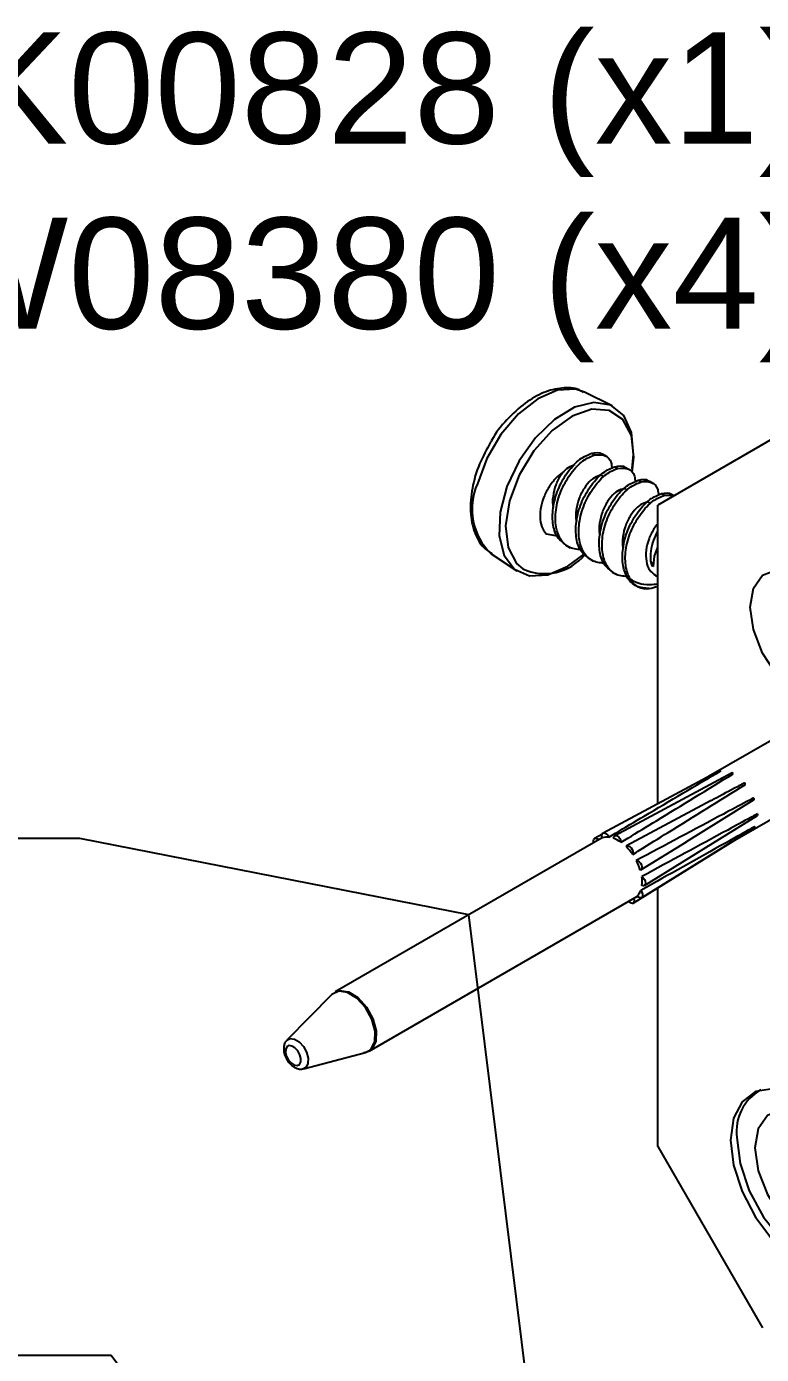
# Model space of a CAD drawing. Extents: x -2.4 to 12.9, y -12.4 to 0.3.
# Drawn here: x 6.133 to 7.373, y -6.284 to -4.044 of the extents above; entities that cross this region are included whole.
import ezdxf
from ezdxf import colors
from ezdxf.entities.mleader import LeaderData, LeaderLine
from ezdxf.math import Vec2, Vec3

# ---------------------------------------------------------------- set-up
doc = ezdxf.new("R2010")
doc.units = 0
doc.header["$LTSCALE"] = 0.5
doc.header["$MEASUREMENT"] = 0
doc.layers.add('FAB DWG', color=221, linetype='CONTINUOUS')
doc.layers.add('Hardware', color=242, linetype='CONTINUOUS')
doc.layers.add('Joiner', color=11, linetype='CONTINUOUS', plot=False)
doc.styles.add('LSAD_Standard', font='arial.ttf')

msp = doc.modelspace()

# ---------------------------------------------------------------- linework, layer by layer
at = {"layer": 'Hardware', "transparency": 16777216}
for p, q in [((7.1208, -4.6836), (7.0742, -4.6606)), ((7.0864, -4.7636), (7.0912, -4.7665)), ((7.1124, -4.7698), (7.1048, -4.7654)), ((7.1256, -4.7863), (7.1305, -4.7891)), ((7.1517, -4.7925), (7.1441, -4.7881)), ((7.1649, -4.809), (7.1698, -4.8118)), ((7.191, -4.8152), (7.1834, -4.8108)), ((7.2042, -4.8317), (7.2091, -4.8345)), ((7.2257, -4.8352), (7.2227, -4.8335)), ((7.0319, -4.9039), (7.0101, -4.9001)), ((7.0425, -4.9188), (7.05, -4.9232)), ((6.9167, -4.9334), (6.96, -4.9623)), ((7.0818, -4.9415), (7.0893, -4.9459)), ((7.1856, -4.9459), (7.1905, -4.9548)), ((7.121, -4.9642), (7.1286, -4.9685)), ((7.1905, -4.9548), (7.188, -4.9534)), ((7.1937, -4.9699), (7.1977, -4.9722)), ((7.515, -5.1755), (7.2834, -5.3093)), ((7.3197, -5.4211), (7.5725, -5.2751)), ((7.3034, -5.2985), (7.1054, -5.4045)), ((7.3232, -5.3031), (7.1252, -5.4091)), ((7.2879, -5.3499), (7.1453, -5.4263)), ((7.2457, -5.4194), (7.3604, -5.3482)), ((7.1753, -5.4932), (7.3661, -5.3748)), ((7.1705, -5.5137), (7.3613, -5.3952)), ((7.1042, -5.4127), (6.6537, -5.6728)), ((7.1036, -5.407), (7.0912, -5.4137)), ((7.1563, -5.5229), (7.3278, -5.4164)), ((7.1694, -5.4669), (7.2461, -5.4193)), ((6.7112, -5.7724), (7.1635, -5.5113)), ((6.6481, -5.6771), (6.5722, -5.754)), ((6.6, -5.8023), (6.7047, -5.775)), ((6.7021, -5.7749), (6.7092, -5.7731)), ((6.7112, -5.7724), (6.7098, -5.7731))]:
    msp.add_line(p, q, dxfattribs=at)
at = {"layer": 'Hardware', "transparency": 16777216, "flags": 128}
for points in [[(7.0742, -4.6606), (7.0589, -4.6556), (7.0286, -4.6573), (6.9956, -4.6716), (6.9629, -4.6972), (6.9333, -4.7317), (6.9095, -4.7723), (6.8936, -4.8151)], [(7.1545, -4.7892), (7.1571, -4.7656), (7.1537, -4.7285), (7.1405, -4.7), (7.1187, -4.6826), (7.0902, -4.6778), (7.0575, -4.6861), (7.0236, -4.7066), (6.9914, -4.7377), (6.9639, -4.7764), (6.9434, -4.8195), (6.9318, -4.863), (6.9301, -4.9031), (6.9385, -4.9363), (6.9562, -4.9595), (6.9816, -4.9707), (7.0125, -4.969), (7.0462, -4.9544), (7.0735, -4.9341)], [(7.1547, -4.7956), (7.1575, -4.77), (7.1533, -4.7336), (7.139, -4.7065), (7.1159, -4.6912), (7.0863, -4.6893), (7.0531, -4.7011), (7.0195, -4.7252), (6.9888, -4.7594), (6.9641, -4.8004), (6.9477, -4.8441), (6.9412, -4.8861), (6.9453, -4.9226), (6.9596, -4.9497), (6.97, -4.9588)], [(7.1905, -4.9548), (7.192, -4.9374), (7.1977, -4.9223)], [(7.0898, -5.421), (7.0895, -5.42), (7.0893, -5.4171), (7.09, -5.4148), (7.0916, -5.4135), (7.0937, -5.4134), (7.0961, -5.4145), (7.0981, -5.4162)], [(7.1043, -5.4128), (7.1035, -5.4097), (7.1037, -5.407), (7.1047, -5.4051), (7.1065, -5.4042), (7.1088, -5.4045), (7.1112, -5.406), (7.1134, -5.4084), (7.1151, -5.4114)], [(7.1233, -5.4133), (7.1237, -5.4108), (7.1251, -5.4092), (7.1271, -5.4088), (7.1295, -5.4095), (7.1319, -5.4114), (7.1339, -5.414), (7.1354, -5.4171), (7.136, -5.4202)], [(7.1443, -5.4272), (7.1459, -5.426), (7.148, -5.426), (7.1505, -5.4272), (7.1528, -5.4294), (7.1547, -5.4322), (7.1558, -5.4354), (7.1561, -5.4383), (7.1555, -5.4407)], [(7.1616, -5.451), (7.1639, -5.4514), (7.1664, -5.453), (7.1686, -5.4554), (7.1702, -5.4584), (7.1711, -5.4616), (7.171, -5.4643), (7.17, -5.4664), (7.1683, -5.4673)], [(7.1707, -5.4781), (7.1731, -5.4801), (7.1752, -5.4828), (7.1765, -5.4859), (7.1771, -5.4889), (7.1767, -5.4915), (7.1754, -5.4931), (7.1735, -5.4937), (7.1711, -5.493)], [(7.1691, -5.5014), (7.171, -5.5044), (7.1721, -5.5075), (7.1723, -5.5104), (7.1715, -5.5127), (7.17, -5.5139), (7.1679, -5.5141), (7.1654, -5.513), (7.1631, -5.5109)], [(7.1573, -5.5147), (7.158, -5.5178), (7.1579, -5.5205), (7.1569, -5.5224), (7.1551, -5.5233), (7.1528, -5.523), (7.1504, -5.5215), (7.1487, -5.5198)], [(6.7047, -5.775), (6.7137, -5.7698), (6.7203, -5.757), (6.7209, -5.7391), (6.7154, -5.7188), (6.7046, -5.6992), (6.6902, -5.6834), (6.6745, -5.6736), (6.6596, -5.6714), (6.6481, -5.6771)], [(6.6537, -5.6728), (6.6611, -5.6703), (6.676, -5.6725), (6.6918, -5.6823), (6.7062, -5.6983), (6.717, -5.7179)], [(6.717, -5.7179), (6.7226, -5.7383), (6.722, -5.7563), (6.7154, -5.7691), (6.7112, -5.7724)], [(6.5722, -5.754), (6.5778, -5.7512), (6.5851, -5.7523), (6.5929, -5.7571), (6.6, -5.765), (6.6053, -5.7746), (6.608, -5.7846), (6.6077, -5.7934), (6.6045, -5.7997), (6.6, -5.8023)], [(6.5717, -5.7816), (6.5751, -5.7879), (6.5798, -5.793), (6.5848, -5.7962), (6.5896, -5.7969), (6.5934, -5.795), (6.5955, -5.7909), (6.5957, -5.7851), (6.5939, -5.7786), (6.5904, -5.7723), (6.5858, -5.7672), (6.5807, -5.764), (6.5759, -5.7633), (6.5722, -5.7651), (6.5701, -5.7693), (6.5699, -5.775), (6.5717, -5.7816)]]:
    msp.add_lwpolyline(points, dxfattribs=at)
at = {"layer": 'Hardware', "transparency": 16777216}
for centre, radius, start, end in [((7.0735, -4.8304), 0.0499, 108.3552, 137.01), ((6.9893, -4.8579), 0.1048, 155.9286, 226.1367), ((7.0067, -4.8783), 0.0885, 245.5103, 320.2288), ((7.2203, -4.9389), 0.0354, 191.401, 204.1294), ((7.1779, -4.9626), 0.0297, 206.7992, 280.4359), ((7.3037, -5.2998), 0.00131, 32.995, 104.5717), ((7.3234, -5.305), 0.00183, 15.4908, 95.0987), ((7.3431, -5.3225), 0.00238, 1.7813, 77.8073), ((7.358, -5.3476), 0.00245, 344.9604, 59.4304), ((7.3647, -5.3737), 0.00175, 321.8837, 50.0848), ((7.3604, -5.3943), 0.00129, 314.0075, 31.7615), ((7.1126, -5.4338), 0.0225, 83.6186, 111.6901), ((7.1051, -5.4617), 0.0517, 53.4072, 69.4904), ((7.0802, -5.492), 0.0911, 34.2851, 45.3035), ((7.0784, -5.4945), 0.0939, 16.796, 27.5948), ((7.1151, -5.487), 0.0564, 353.8124, 8.9975), ((7.1462, -5.4934), 0.0243, 314.025, 340.7355)]:
    msp.add_arc(centre, radius, start, end, dxfattribs=at)
for points, knots in [([(7.0726, -4.6614), (7.0701, -4.6597), (7.0597, -4.6528), (7.0359, -4.6524), (7.0051, -4.6597), (6.9731, -4.678), (6.9432, -4.7063), (6.9233, -4.73), (6.9163, -4.7441), (6.9158, -4.745)], [0, 0, 0, 0, 0.055073, 0.230685, 0.408599, 0.597374, 0.792032, 0.986537, 1, 1, 1, 1]), ([(6.9158, -4.745), (6.9092, -4.7571), (6.8953, -4.7822), (6.8836, -4.8229), (6.8802, -4.8629), (6.887, -4.8967), (6.9001, -4.9213), (6.9132, -4.9297), (6.9182, -4.9329)], [0, 0, 0, 0, 0.1710175, 0.355564, 0.5419952, 0.7313745, 0.8953298, 1, 1, 1, 1]), ([(7.0429, -4.9183), (7.0376, -4.9144), (7.0266, -4.9063), (7.0196, -4.8823), (7.0204, -4.8525), (7.0299, -4.8211), (7.0464, -4.7933), (7.0664, -4.7717), (7.0798, -4.7663), (7.0864, -4.7636)], [0, 0, 0, 0, 0.130907, 0.272863, 0.419468, 0.566073, 0.708029, 0.855941, 1, 1, 1, 1]), ([(7.0712, -4.9265), (7.0636, -4.9261), (7.0483, -4.9252), (7.0321, -4.9093), (7.0244, -4.8853), (7.0253, -4.8553), (7.0348, -4.8239), (7.0513, -4.7961), (7.0713, -4.7745), (7.0846, -4.7691), (7.0912, -4.7665)], [0, 0, 0, 0, 0.124075, 0.251469, 0.373732, 0.5, 0.626268, 0.748531, 0.875925, 1, 1, 1, 1]), ([(7.0864, -4.7636), (7.0929, -4.7623), (7.1001, -4.7609), (7.104, -4.7655), (7.1044, -4.766)], [0, 0, 0, 0, 0.8944153, 1, 1, 1, 1]), ([(7.0912, -4.7665), (7.0971, -4.7661), (7.1091, -4.7653), (7.1192, -4.7749), (7.1201, -4.7857), (7.1204, -4.789)], [0, 0, 0, 0, 0.402687, 0.816147, 1, 1, 1, 1]), ([(7.0821, -4.9409), (7.0769, -4.9371), (7.0659, -4.929), (7.0589, -4.905), (7.0597, -4.8752), (7.0692, -4.8438), (7.0857, -4.816), (7.1057, -4.7944), (7.119, -4.789), (7.1256, -4.7863)], [0, 0, 0, 0, 0.130907, 0.272863, 0.419468, 0.566073, 0.708029, 0.855941, 1, 1, 1, 1]), ([(7.1105, -4.9492), (7.1029, -4.9488), (7.0876, -4.9479), (7.0714, -4.932), (7.0636, -4.908), (7.0646, -4.878), (7.0741, -4.8466), (7.0906, -4.8188), (7.1106, -4.7972), (7.1239, -4.7918), (7.1305, -4.7891)], [0, 0, 0, 0, 0.124075, 0.251469, 0.373732, 0.5, 0.626268, 0.748531, 0.875925, 1, 1, 1, 1]), ([(7.1256, -4.7863), (7.1322, -4.785), (7.1394, -4.7836), (7.1433, -4.7882), (7.1437, -4.7887)], [0, 0, 0, 0, 0.8944153, 1, 1, 1, 1]), ([(7.1305, -4.7891), (7.1364, -4.7888), (7.1484, -4.788), (7.1585, -4.7976), (7.1594, -4.8084), (7.1597, -4.8117)], [0, 0, 0, 0, 0.402687, 0.816147, 1, 1, 1, 1]), ([(7.037, -4.7963), (7.0332, -4.7992), (7.0248, -4.8056), (7.0135, -4.821), (7.0044, -4.8391), (6.9992, -4.8582), (6.999, -4.8764), (7.0026, -4.8909), (7.0079, -4.8973), (7.0101, -4.9001)], [0, 0, 0, 0, 0.116883, 0.259486, 0.403055, 0.553137, 0.705057, 0.874097, 1, 1, 1, 1]), ([(7.037, -4.7963), (7.0362, -4.7975), (7.032, -4.8035), (7.025, -4.8168), (7.0206, -4.8363), (7.0196, -4.8504), (7.0217, -4.8557), (7.0217, -4.856)], [0, 0, 0, 0, 0.070836, 0.369238, 0.677776, 0.986314, 1, 1, 1, 1]), ([(7.1066, -4.8031), (7.1064, -4.8029), (7.1043, -4.8002), (7.0965, -4.8015), (7.085, -4.808), (7.0738, -4.8216), (7.0643, -4.8395), (7.0599, -4.859), (7.0589, -4.8731), (7.0609, -4.8784), (7.061, -4.8786)], [0, 0, 0, 0, 0.01902, 0.179982, 0.340943, 0.506375, 0.664903, 0.828816, 0.992729, 1, 1, 1, 1]), ([(7.1214, -4.9636), (7.1161, -4.9597), (7.1051, -4.9517), (7.0982, -4.9276), (7.099, -4.8979), (7.1085, -4.8664), (7.125, -4.8386), (7.145, -4.8171), (7.1583, -4.8117), (7.1649, -4.809)], [0, 0, 0, 0, 0.1309067, 0.2728626, 0.4194678, 0.5660729, 0.7080288, 0.8559415, 1, 1, 1, 1]), ([(7.1498, -4.9719), (7.1422, -4.9715), (7.1269, -4.9706), (7.1107, -4.9547), (7.1029, -4.9307), (7.1039, -4.9006), (7.1134, -4.8693), (7.1299, -4.8414), (7.1499, -4.8199), (7.1632, -4.8145), (7.1698, -4.8118)], [0, 0, 0, 0, 0.124075, 0.251469, 0.373732, 0.5, 0.626268, 0.748531, 0.875925, 1, 1, 1, 1]), ([(7.1649, -4.809), (7.1714, -4.8077), (7.1787, -4.8062), (7.1826, -4.8109), (7.183, -4.8113)], [0, 0, 0, 0, 0.8944153, 1, 1, 1, 1]), ([(7.1698, -4.8118), (7.1757, -4.8114), (7.1877, -4.8107), (7.1977, -4.8203), (7.1987, -4.8311), (7.199, -4.8344)], [0, 0, 0, 0, 0.402687, 0.816147, 1, 1, 1, 1]), ([(7.1459, -4.8258), (7.1457, -4.8255), (7.1436, -4.8229), (7.1358, -4.8242), (7.1243, -4.8307), (7.113, -4.8443), (7.1036, -4.8622), (7.0991, -4.8817), (7.0982, -4.8958), (7.1002, -4.9011), (7.1003, -4.9013)], [0, 0, 0, 0, 0.01902, 0.179982, 0.340943, 0.506375, 0.664903, 0.828816, 0.992729, 1, 1, 1, 1]), ([(7.1833, -4.9918), (7.1759, -4.9913), (7.1609, -4.9901), (7.1451, -4.9744), (7.1373, -4.9505), (7.1383, -4.9205), (7.1478, -4.8891), (7.1643, -4.8613), (7.1843, -4.8398), (7.1976, -4.8344), (7.2042, -4.8317)], [0, 0, 0, 0, 0.122462, 0.247947, 0.370786, 0.497648, 0.62451, 0.747348, 0.875342, 1, 1, 1, 1]), ([(7.1514, -4.976), (7.1514, -4.9759), (7.1474, -4.9694), (7.1422, -4.9533), (7.1431, -4.9233), (7.1527, -4.892), (7.1692, -4.8641), (7.1891, -4.8426), (7.2025, -4.8372), (7.2091, -4.8345)], [0, 0, 0, 0, 0.0022613, 0.16523, 0.3335359, 0.5018419, 0.6648105, 0.8346176, 1, 1, 1, 1]), ([(7.2042, -4.8317), (7.2107, -4.8304), (7.218, -4.8289), (7.2219, -4.8335), (7.2223, -4.834)], [0, 0, 0, 0, 0.8944153, 1, 1, 1, 1]), ([(7.1852, -4.8485), (7.1849, -4.8482), (7.1829, -4.8456), (7.1751, -4.8469), (7.1636, -4.8534), (7.1523, -4.867), (7.1428, -4.8848), (7.1384, -4.9044), (7.1375, -4.9185), (7.1395, -4.9238), (7.1396, -4.924)], [0, 0, 0, 0, 0.01902, 0.179982, 0.340943, 0.506375, 0.664903, 0.828816, 0.992729, 1, 1, 1, 1]), ([(7.1977, -4.8827), (7.1956, -4.8851), (7.1902, -4.8924), (7.1822, -4.9075), (7.1773, -4.9274), (7.1778, -4.9463), (7.1829, -4.9617), (7.1904, -4.967), (7.1939, -4.9696)], [0.2848266, 0.2848266, 0.2848266, 0.2848266, 0.3573543, 0.4861023, 0.6192236, 0.7523449, 0.8810928, 1, 1, 1, 1]), ([(7.1977, -4.895), (7.1949, -4.8997), (7.1898, -4.9109), (7.1852, -4.9289), (7.1855, -4.9403), (7.1856, -4.9459)], [0.4981317, 0.4981317, 0.4981317, 0.4981317, 0.6512204, 0.8293781, 1, 1, 1, 1]), ([(7.1977, -4.9843), (7.1932, -4.9853), (7.1818, -4.9863), (7.1654, -4.9846), (7.1558, -4.9787), (7.1514, -4.976)], [0.1937526, 0.1937526, 0.1937526, 0.1937526, 0.3997027, 0.7301745, 1, 1, 1, 1]), ([(7.1151, -5.4114), (7.1189, -5.4092), (7.1388, -5.3973), (7.202, -5.3598), (7.2615, -5.3247), (7.3048, -5.2991)], [0, 0, 0, 0, 0.058989, 0.315059, 1, 1, 1, 1]), ([(7.136, -5.4202), (7.1397, -5.4179), (7.1596, -5.4057), (7.2227, -5.3671), (7.282, -5.3309), (7.3251, -5.3045)], [0, 0, 0, 0, 0.058989, 0.315059, 1, 1, 1, 1]), ([(7.1555, -5.4407), (7.1592, -5.4383), (7.1792, -5.4259), (7.2426, -5.3865), (7.3021, -5.3494), (7.3455, -5.3224)], [0, 0, 0, 0, 0.058989, 0.315059, 1, 1, 1, 1]), ([(7.3436, -5.3202), (7.3431, -5.3205), (7.3393, -5.3225), (7.3222, -5.3316), (7.3041, -5.3413), (7.2893, -5.3492), (7.2877, -5.35)], [0, 0, 0, 0, 0.026637, 0.205031, 0.918608, 1, 1, 1, 1]), ([(7.3593, -5.3455), (7.3588, -5.3457), (7.355, -5.3477), (7.3381, -5.3567), (7.2727, -5.3916), (7.2106, -5.4248), (7.1616, -5.451)], [0, 0, 0, 0, 0.007458, 0.057409, 0.257212, 1, 1, 1, 1]), ([(7.3658, -5.3723), (7.3653, -5.3726), (7.3616, -5.3746), (7.3449, -5.3836), (7.2805, -5.4186), (7.2191, -5.4519), (7.1707, -5.4781)], [0, 0, 0, 0, 0.007458, 0.057409, 0.257212, 1, 1, 1, 1]), ([(7.3615, -5.3936), (7.361, -5.3939), (7.3574, -5.396), (7.3409, -5.4052), (7.2774, -5.4409), (7.2168, -5.4748), (7.1691, -5.5014)], [0, 0, 0, 0, 0.007458, 0.057409, 0.257212, 1, 1, 1, 1]), ([(6.5722, -5.7544), (6.5717, -5.7548), (6.5695, -5.7565), (6.5675, -5.7616), (6.5663, -5.7692), (6.5675, -5.7761), (6.5691, -5.7802), (6.5695, -5.7813)], [0, 0, 0, 0, 0.065785, 0.306251, 0.571545, 0.890556, 1, 1, 1, 1]), ([(6.5695, -5.7813), (6.5709, -5.7841), (6.5738, -5.7902), (6.5809, -5.7977), (6.5889, -5.8021), (6.5956, -5.8035), (6.5988, -5.8024), (6.5997, -5.8021)], [0, 0, 0, 0, 0.221492, 0.477911, 0.724167, 0.926519, 1, 1, 1, 1])]:
    msp.add_open_spline(points, degree=3, knots=knots, dxfattribs=at)
for points in [[(7.2091, -4.8345), (7.2149, -4.8341), (7.2207, -4.8337), (7.2255, -4.8353)], [(7.1833, -4.9918), (7.1881, -4.9909), (7.1929, -4.9899), (7.1977, -4.9878)]]:
    msp.add_open_spline(points, degree=3, dxfattribs=at)
at = {"layer": 'Joiner', "transparency": 16777216}
for p, q in [((7.4167, -4.7249), (7.1977, -4.8514)), ((7.1977, -5.3551), (7.1977, -4.8514)), ((7.1977, -5.9333), (7.1977, -5.4972)), ((7.1977, -5.9333), (7.3744, -6.2395))]:
    msp.add_line(p, q, dxfattribs=at)
at = {"layer": 'Joiner', "transparency": 16777216, "flags": 128}
for points in [[(7.5307, -5.1253), (7.5254, -5.1571), (7.51, -5.179), (7.4865, -5.1882), (7.4577, -5.1837), (7.427, -5.1659), (7.3981, -5.1372), (7.3746, -5.1008), (7.3593, -5.0612), (7.3539, -5.0232), (7.3593, -4.9914), (7.3746, -4.9696), (7.3981, -4.9604), (7.427, -4.9649), (7.4577, -4.9826), (7.4865, -5.0114), (7.51, -5.0478), (7.5254, -5.0873), (7.5307, -5.1253)], [(7.5639, -6.0631), (7.559, -6.0207), (7.5446, -5.976), (7.522, -5.9327), (7.4928, -5.8943), (7.4596, -5.8639), (7.425, -5.8439), (7.3918, -5.836), (7.3627, -5.8408), (7.34, -5.8579), (7.3256, -5.8859), (7.3207, -5.9227), (7.3256, -5.9651), (7.34, -6.0097), (7.3627, -6.053), (7.3918, -6.0915), (7.425, -6.1219), (7.4596, -6.1419), (7.4928, -6.1498), (7.522, -6.145), (7.5446, -6.1279), (7.559, -6.0998), (7.5639, -6.0631)], [(7.3616, -5.9358), (7.367, -5.9744), (7.3826, -6.0146), (7.4065, -6.0515), (7.4358, -6.0808), (7.467, -6.0988), (7.4963, -6.1034), (7.5202, -6.094), (7.5358, -6.0718), (7.5412, -6.0395), (7.5358, -6.0009), (7.5202, -5.9607), (7.4963, -5.9238), (7.467, -5.8945), (7.4358, -5.8765), (7.4065, -5.8719), (7.3826, -5.8813), (7.367, -5.9035), (7.3616, -5.9358)], [(7.3312, -5.9183), (7.3365, -5.9623), (7.352, -6.0085), (7.3764, -6.0529), (7.4075, -6.0915), (7.4424, -6.1209), (7.4781, -6.1384), (7.5115, -6.1426), (7.5395, -6.1329), (7.5411, -6.1318)]]:
    msp.add_lwpolyline(points, dxfattribs=at)
at = {"layer": 'Joiner', "transparency": 16777216}
msp.add_arc((7.4119, -5.9084), 0.0814, 119.8399, 186.9547, dxfattribs=at)

# ---------------------------------------------------------------- leaders
at = {"layer": 'FAB DWG', "ltscale": 0.5, "transparency": 16777216}
ml = msp.add_multileader_mtext('Standard', dxfattribs=at)
ml.set_content('\\A1;BK00828 (x1)\\PHW08380 (x4)', color=256, style='LSAD_Standard')
ml.set_leader_properties()
ml.build(insert=Vec2(0, 0))
ml.multileader.update_dxf_attribs({"text_left_attachment_type": 2, "dogleg_length": 0.36, "arrow_head_size": 0.1875})
ctx = ml.context
ctx.base_point, ctx.char_height, ctx.arrow_head_size, ctx.landing_gap_size, ctx.plane_origin = Vec3(5.7071, -4.3343), 0.1875, 0.1875, 0.09, Vec3(9.9615, 9.8232)
ctx.left_attachment, ctx.text_align_type = 2, 2
notes = []
notes.append((ctx, [(1, (1, 1, 0), (7.8226, -4.1748), (-1, 0), 0.2772, [(0, [(8.7788, -5.0131)], 0, [])])]))
ctx.mtext.insert, ctx.mtext.width, ctx.mtext.defined_height, ctx.mtext.alignment, ctx.mtext.flow_direction = Vec3(7.4553, -4.0535), 2.351815, 0.6491, 3, 5
ml = msp.add_multileader_mtext('Standard', dxfattribs=at)
ml.set_content('\\A1;PN00014 (x4)', color=256, style='LSAD_Standard')
ml.set_leader_properties()
ml.build(insert=Vec2(0, 0))
ml.multileader.update_dxf_attribs({"text_left_attachment_type": 2, "dogleg_length": 0.36, "arrow_head_size": 0.1875})
ctx = ml.context
ctx.base_point, ctx.char_height, ctx.arrow_head_size, ctx.landing_gap_size, ctx.plane_origin = Vec3(4.1791, -5.4152), 0.1875, 0.1875, 0.09, Vec3(6.5171, 11.802)
ctx.left_attachment, ctx.text_align_type = 2, 2
notes.append((ctx, [(1, (1, 1, 0), (6.2228, -5.4136), (-1, 0), 0.2772, [(0, [(7.009, -6.5909), (6.879, -5.5427)], 0, [])])]))
ctx.mtext.insert, ctx.mtext.width, ctx.mtext.defined_height, ctx.mtext.alignment, ctx.mtext.flow_direction = Vec3(5.8555, -5.2923), 8.287107, 3.2689, 3, 5
ml = msp.add_multileader_mtext('Standard', dxfattribs=at)
ml.set_content('\\A1;BK00568 (x2)', color=256, style='LSAD_Standard')
ml.set_leader_properties()
ml.build(insert=Vec2(0, 0))
ml.multileader.update_dxf_attribs({"text_left_attachment_type": 2, "dogleg_length": 0.36, "arrow_head_size": 0.1875})
ctx = ml.context
ctx.base_point, ctx.char_height, ctx.arrow_head_size, ctx.landing_gap_size, ctx.plane_origin = Vec3(4.2454, -6.2881), 0.1875, 0.1875, 0.09, Vec3(6.0898, 11.067)
ctx.left_attachment, ctx.text_align_type = 2, 2
notes.append((ctx, [(1, (1, 1, 0), (6.2756, -6.2865), (-1, 0), 0.2772, [(0, [(5.9666, -7.2486), (8.2989, -8.9918)], 0, [])])]))
ctx.mtext.insert, ctx.mtext.width, ctx.mtext.defined_height, ctx.mtext.alignment, ctx.mtext.flow_direction = Vec3(5.9084, -6.1652), 8.287107, 3.2689, 3, 5
for ctx, leaders in notes:
    for number, flags, end, landing, length, lines in leaders:
        leader = LeaderData()
        leader.index, (leader.has_last_leader_line, leader.has_dogleg_vector, leader.attachment_direction) = number, flags
        leader.last_leader_point, leader.dogleg_vector, leader.dogleg_length = Vec3(end), Vec3(landing), length
        for number, points, colour, breaks in lines:
            line = LeaderLine()
            line.index, line.vertices, line.color, line.breaks = number, Vec3.list(points), colors.encode_raw_color(colour), breaks
            leader.lines.append(line)
        ctx.leaders.append(leader)

doc.saveas('drawing.dxf')
